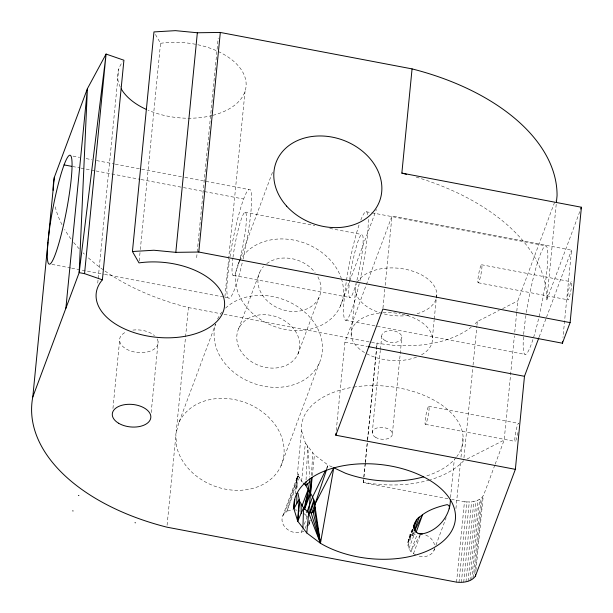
<?xml version="1.0" encoding="UTF-8"?>
<svg xmlns="http://www.w3.org/2000/svg" width="613" height="613" viewBox="0 0 613 613"><rect width="100%" height="100%" fill="white"/><g stroke="black" fill="none" stroke-linecap="round" stroke-linejoin="round"><path stroke-width="0.46" stroke-dasharray="3.06 2.3" d="M296.815 480.301L301.55 430.579A81.115 47.331 5.6 0 1 352.69 387.263M297.152 487.45L296.83 478.96L297.336 476.86L298.247 476.286L299.512 477.343L301.611 481.343L302.684 482.186M306.056 479.872L307.78 446.141L309.58 477.098M311.504 475.412L312.73 452.578M296.822 479.443L298.73 473.933L296.83 478.96M97.735 283.145L98.103 279.344M98.203 278.394L118.707 69.261M112.953 408.434L119.604 340.59M139.189 260.992L140.216 250.533M140.308 249.583L160.537 43.301L154.905 33.546M151.181 412.587L158.116 341.916M167.081 525.272L175.893 435.337M176.138 432.901L188.421 307.573A195.279 113.949 5.6 0 1 104.095 270.394M196.673 257.698L197.133 252.947M197.225 251.997L218.197 38.106M224.917 296.623L245.047 91.291M301.611 481.343L305.366 443.015L301.55 430.579M336.261 430.472L344.92 342.169L391.975 216.029L571.538 250.165L562.972 337.51M351.188 335.188L355.563 290.524M447.965 498.698L363.317 482.607L363.777 477.872M363.869 476.929L365.172 463.666M365.264 462.723L367.402 440.946M367.493 439.996L377.102 343.035A91.437 53.362 5.6 0 0 471.221 327.135M363.317 482.607L365.31 463.298M365.402 462.348L367.539 440.571M367.631 439.628L376.635 347.77M376.734 346.828L377.102 343.035M382.949 308.132L384.811 289.144M385.179 285.344L391.975 216.029M372.214 433.008L380.305 350.467M380.405 349.525L381.707 336.238M392.389 433.705L401.875 336.935M432.395 337.985L434.165 319.932M434.257 318.982L436.218 299.029M436.31 298.079L436.778 293.32M455.949 508.575L460.624 460.922M460.999 457.106L463.053 436.134M463.964 457.873L472.968 366.022M473.06 365.08L476.868 326.254M476.96 325.304L477.328 321.519L499.266 310.339M456.57 582.151L464.455 501.756L451.727 499.411M458.984 582.342L466.868 501.955C473.052 502.085 481.052 500.798 483.872 494.492L494.852 465.06M461.382 582.35L469.267 501.955M463.727 582.166L471.612 501.771M465.98 581.791L473.857 501.396M468.087 581.239L475.964 500.844M470.018 580.511L477.902 500.124M471.742 579.63L479.627 499.243M473.32 577.668L481.105 498.216M474.814 573.684L482.324 497.074M475.926 570.542L483.251 495.825M495.189 464.164L504.17 440.08L514.384 335.916M514.759 332.131L516.705 312.247M516.797 311.297L517.816 300.883L555.393 200.152M416.25 177.103A209.7 122.37 5.6 0 1 546.842 299.91L556.221 204.221M450.547 497.549L454.302 459.612M295.382 493.81L296.838 479.289M312.339 475.55L314.431 454.792L305.366 443.015M178.804 422.832L175.824 434.081L176.529 446.034A55.461 44.511 20.5 0 0 257.291 486.967A55.461 44.511 20.5 0 0 264.494 413.53A55.461 44.511 20.5 0 0 178.804 422.832L215.546 324.338M308.416 525.946L310.27 520.36M415.836 554.934A13.815 11.088 20.4 0 1 413.514 553.57C404.427 548.03 408.419 536.682 412.411 529.249M326.905 468.738L328.116 465.106L314.431 454.792M412.633 529.456L407.768 543.363L412.664 529.54M407.729 542.62L412.549 529.486M413.514 553.57L420.656 534.115L410.902 551.263L417.698 533.004M238.526 263.306L239.193 261.513M239.522 260.617L272.931 171.081M238.603 328.875L259.728 272.241M297.987 353.9A32.236 25.869 20.5 0 0 262.632 314.676A32.236 25.869 20.5 0 0 244.273 355.586A32.236 25.869 20.5 0 0 297.987 353.9L319.112 297.267M340.322 306.201L349.341 282.026M349.678 281.137L376.397 209.5M280.969 465.88L319.381 362.911M282.777 515.931L297.336 476.86M284.386 513.495L298.247 476.286L286.754 511.587L284.386 513.495A13.815 11.088 20.4 0 0 285.206 527.379A13.815 11.088 20.4 0 0 301.289 532.237L304.247 530.996M299.512 477.343L286.754 511.587A13.815 11.088 20.4 0 1 293.075 509.84M307.236 517.242L305.795 515.204L306.446 513.464M305.22 528.383L306.523 524.897M308.883 523.012L310.178 519.54M308.883 524.889L310.201 521.356M407.906 545.601L414.143 528.866M408.473 539.823L410.082 537.379L412.449 535.478L413.675 532.176M408.986 548.551L415.438 531.226M433.92 550.543L434.579 548.765M435.904 545.21L446.164 517.686M546.842 299.91L580.082 210.803M539.172 336.935L546.175 318.147M546.512 317.258L571.538 250.165M301.289 532.237L302.293 529.594M304.293 524.291L307.297 516.353M410.082 537.379L412.855 530.245M326.445 468.554L328.116 465.106L333.794 467.773M413.024 533.931L414.265 531.433M502.637 308.623L517.816 300.883M467.06 458.999L504.17 440.08M412.449 535.478L415.407 534.23M464.455 501.756L466.868 501.955M366.183 211.73L370.88 212.619M371.823 212.795L545.746 245.859M73.001 156.108L79.583 157.357M86.165 158.606L91.804 159.679M96.502 160.575L114.363 163.97M115.305 164.146L183.931 177.195M184.873 177.372L248.801 189.524M72.51 166.498L80.027 167.924M80.97 168.108L95.069 170.782M96.011 170.966L140.193 179.364M141.136 179.54L182.498 187.402M183.44 187.586L243.606 199.018M244.786 212.267L314.814 225.576M329.756 228.419L361.501 234.45M481.489 264.739L571.27 281.804M478.301 282.777L568.082 299.841M233.637 275.413L350.352 297.596M51.944 264.387L70.748 267.965M71.683 268.142L103.651 274.218M104.585 274.394L223.983 297.09M224.925 297.267L229.622 298.163M345.671 320.323L525.234 354.452M188.421 307.573L220.312 313.634M224.067 314.346L376.964 343.41M344.92 342.169L367.486 346.46M428.671 406.319L518.452 423.384M425.483 424.365L515.265 441.429M303.182 512.897L305.795 515.204M296.769 482.638L296.592 481.68L296.7 490.17M308.791 520.874L308.967 523.847M349.709 279.559A32.236 4.007 -79.2 0 1 362.13 234.427A32.236 4.007 -79.2 0 1 356.061 283.49A32.236 4.007 -79.2 0 1 349.594 280.493M232.994 257.368A32.236 4.007 -79.2 0 1 245.415 212.244A32.236 4.007 -79.2 0 1 239.346 261.307A32.236 4.007 -79.2 0 1 232.879 258.303M317.917 276.9A32.236 25.869 20.5 0 1 286.869 310.806A32.236 25.869 20.5 0 1 263.49 266.555M266.755 263.605A32.236 25.869 20.5 0 1 315.136 272.578M360.804 220.067A55.262 6.866 -79.2 0 1 367.9 215.255M368.229 219.377A55.262 6.866 -79.2 0 1 359.885 280.815M359.226 283.704A55.262 6.866 -79.2 0 1 343.602 310.293A55.262 6.866 -79.2 0 1 359.586 223.354M526.368 312.561A55.262 6.866 -79.2 0 1 546.49 246.342A55.262 6.866 -79.2 0 1 536.758 326.17A55.262 6.866 -79.2 0 1 523.586 335.395M523.655 334.483A55.262 6.866 -79.2 0 1 526.222 313.473M341.456 278.823A55.262 44.351 20.5 0 1 276.402 327.181A55.262 44.351 20.5 0 1 250.273 248.725A55.262 44.351 20.5 0 1 341.173 277.973M225.607 308.109A55.461 44.511 20.5 0 1 315.281 324.377A55.461 44.511 20.5 0 1 275.888 387.37A55.461 44.511 20.5 0 1 215.638 324.047M217.584 319.051A55.461 44.511 20.5 0 1 222.473 311.45M518.016 432.456A9.21 1.142 -79.2 0 1 515.096 441.437A9.21 1.142 -79.2 0 1 515.908 431.307A9.21 1.142 -79.2 0 1 518.736 423.499M218.22 51.492A64.472 37.623 5.6 0 1 213.14 115.267M212.274 115.489A64.472 37.623 5.6 0 1 148.032 110.179M120.309 87.146A64.472 37.623 5.6 0 1 122.669 61.775M160.537 43.301A64.472 37.623 5.6 0 1 217.393 51.117M103.344 269.858A195.279 113.949 5.6 0 1 87.644 257.199M84.387 254.134A195.279 113.949 5.6 0 1 83.054 252.824M79.223 248.847A195.279 113.949 5.6 0 1 73.376 242.066M70.978 238.97A195.279 113.949 5.6 0 1 64.649 229.484M61.99 224.664A195.279 113.949 5.6 0 1 54.825 205.179M463.681 460.715A91.437 53.362 5.6 0 1 430.326 479.78M429.445 480.04A91.437 53.362 5.6 0 1 363.455 482.239M477.328 321.519A91.437 53.362 5.6 0 1 474.117 324.698M243.077 259.161A55.461 6.889 -79.2 0 0 249.2 189.363A55.461 6.889 -79.2 0 0 229.178 262.188L226.902 285.39A55.461 6.889 -79.2 0 0 242.871 260.073M435.927 299.481A40.787 23.8 5.6 0 1 415.79 314.101M408.687 315.45A40.787 23.8 5.6 0 1 356.414 284.371M357.157 282.693A40.787 23.8 5.6 0 1 404.672 269.122A40.787 23.8 5.6 0 1 436.448 297.765M402.166 314.17A40.787 23.8 5.6 0 1 431.184 333.219A40.787 23.8 5.6 0 1 419.744 355.724M416.495 357.141A40.787 23.8 5.6 0 1 365.999 353.387M364.543 352.552A40.787 23.8 5.6 0 1 352.36 328.223A40.787 23.8 5.6 0 1 382.06 312.776M383.002 312.707A40.787 23.8 5.6 0 1 400.297 313.787M293.941 509.84A13.815 11.088 20.4 0 1 300.048 511.165M434.563 548.459A13.815 11.088 20.4 0 1 417.491 555.631M425.736 535.057A13.815 11.088 20.4 0 1 434.487 544.758M353.632 387.109A81.115 47.331 5.6 0 1 440.486 404.136A81.115 47.331 5.6 0 1 456.838 456.562M456.241 457.344A81.115 47.331 5.6 0 1 426.25 476.048M157.204 338.951A19.34 11.287 5.6 0 1 146.982 352.046A19.34 11.287 5.6 0 1 122.493 346.184A19.34 11.287 5.6 0 1 126.745 331.664M132.921 330.101A19.34 11.287 5.6 0 1 154.476 335.618M426.87 421.2A9.21 1.142 -79.2 0 0 428.954 406.434A9.21 1.142 -79.2 0 0 425.414 418.388A9.21 1.142 -79.2 0 0 426.87 421.2M479.688 279.62A9.21 1.142 -79.2 0 0 481.772 264.854A9.21 1.142 -79.2 0 0 478.232 276.808A9.21 1.142 -79.2 0 0 479.688 279.62M569.469 296.684A9.21 1.142 -79.2 0 0 571.554 281.919A9.21 1.142 -79.2 0 0 568.006 293.872A9.21 1.142 -79.2 0 0 569.469 296.684M385.025 340.552A10.13 5.915 5.6 0 0 401.668 338.468A10.13 5.915 5.6 0 0 388.68 330.744A10.13 5.915 5.6 0 0 385.025 340.552M375.531 437.322A10.13 5.915 5.6 0 0 392.174 435.23A10.13 5.915 5.6 0 0 379.194 427.514A10.13 5.915 5.6 0 0 375.531 437.322"/><path stroke-width="0.92" d="M302.899 527.923L303.581 507.825L299.642 501.442L297.964 493.136M305.964 481.749L305.772 485.496C309.68 492.27 315.335 499.028 315.143 507.28L320.453 543.271A81.115 47.331 5.6 0 0 446.639 537.77A81.115 47.331 5.6 0 0 391.554 466.171A81.115 47.331 5.6 0 0 293.888 508.736L297.703 521.173L306.768 532.95L320.453 543.271L333.794 467.773L315.036 504.116L311.749 512.935M311.35 478.263L310.53 493.48L306.768 532.95M313.189 512.514L315.143 507.28L314.477 509.886L320.453 543.271L308.638 512.82L303.581 507.825L297.703 521.173L299.136 499.304L293.888 508.736L294.822 499.403M538.835 337.832L524.483 376.298L515.364 469.343L475.366 576.22C471.213 582.013 463.137 582.794 456.57 582.151L166.889 527.165A195.279 113.949 5.6 0 1 32.803 396.918L48.006 241.821M48.243 239.384L54.327 177.333L87.406 88.67L106.08 54.059L123.918 60.227L102.386 279.819A64.472 37.623 5.6 0 0 148.515 336.2A64.472 37.623 5.6 0 0 224.427 301.106A64.472 37.623 5.6 0 0 139.005 262.893L132.431 251.514L153.963 31.922L175.433 30.65L197.348 32.757L220.312 32.451L412.066 68.894A209.7 122.37 5.6 0 1 557.056 195.693L556.405 202.328M65.875 308.262L87.406 88.67L79.169 272.632L32.803 396.918M84.548 273.651L106.08 54.059L79.169 272.632L84.548 273.651L102.386 279.819M132.431 251.514L153.909 250.242L175.816 252.349L197.348 32.757M175.816 252.349L198.781 252.035L220.312 32.451M297.703 521.173L299.642 501.442M515.364 469.343L335.801 435.215L335.985 433.314M406.388 174.291A209.7 122.37 5.6 0 0 401.852 173.111L412.066 68.894M475.366 576.22L475.55 574.327M335.801 435.215L382.857 309.082L562.412 343.211L562.604 341.311M562.412 343.211L570.098 322.614L581.408 207.24L401.852 173.111M449.521 507.978L449.045 505.687L447.268 504.606C437.843 506.79 428.119 509.84 420.495 516.322C413.254 519.962 410.978 532.444 420.656 534.115C437.161 532.046 450.716 516 450.363 499.442M312.147 477.443L310.53 493.48L304.523 509.372M302.017 505.878L308.247 489.143L306.837 501.212L304.309 509.303M303.964 509.242L308.002 491.258L309.006 490.553L308.952 491.32L309.213 490.944M315.036 504.116L326.599 469.642M309.259 513.426L313.894 499.947M413.545 526.851L414.15 525.111L413.514 526.866M416.058 532.467L422.556 514.774L414.679 530.597M310.209 512.614L314.346 501.419M306.768 512.598L312.607 496.944L325.603 470.271M413.392 526.605L414.702 523.081M414.664 529.532L419.254 517.219M580.749 209.018L581.408 207.24M413.553 528.467L417.024 519.548M308.638 512.82L311.059 512.713L313.082 511.732L314.477 509.886M449.229 508.821L449.375 508.399M309.849 481.795L305.772 485.496L303.734 483.182M308.002 491.258L309.894 491.388L310.484 493.304M305.718 501.02L306.837 501.212L309.894 491.388L310.53 493.48L309.688 478.975M64.043 164.889L71.568 166.315M198.781 252.035L570.098 322.614M368.428 346.636L524.483 376.298M78.403 495.411L78.893 495.511M134.998 522.713L135.488 522.805M72.641 510.859L73.131 510.951M334.629 468.163L345.502 473.267A81.115 47.331 5.6 0 0 423.706 476.814M309.427 491.35L307.619 483.818M311.059 512.713L320.453 543.271L313.082 511.732M296.753 493.94L296.868 503.373M301.106 504.177L301.198 513.25M53.116 190.298A195.279 113.949 5.6 0 1 54.327 177.333M146.354 109.443A64.472 37.623 5.6 0 1 121.251 88.9M418.763 533.731A13.815 11.088 20.4 0 1 422.288 534.015M48.082 240.71L47.339 251.261A55.461 6.889 -79.2 0 0 62.687 228.649A55.461 6.889 -79.2 0 0 69.882 155.212A55.461 6.889 -79.2 0 0 49.615 228.059L48.082 240.71M286.646 206.129A55.262 44.351 20.5 0 0 378.734 203.24A55.262 44.351 20.5 0 0 318.124 135.994A55.262 44.351 20.5 0 0 286.646 206.129M118.638 423.261A19.34 11.287 5.6 0 0 150.415 419.277A19.34 11.287 5.6 0 0 125.627 404.534A19.34 11.287 5.6 0 0 118.638 423.261"/></g></svg>
